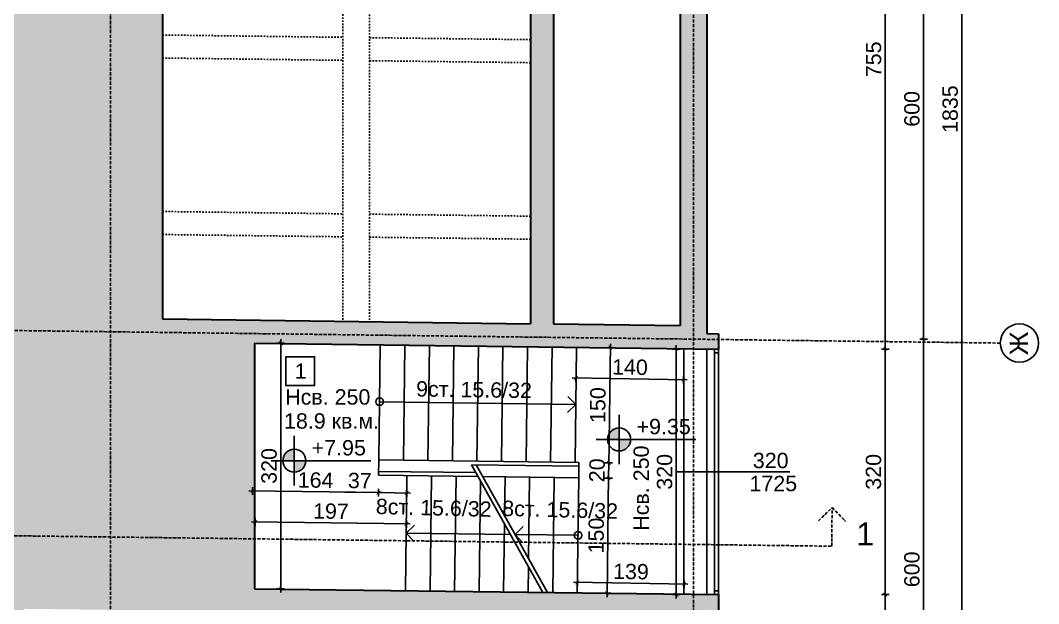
# Model space of a CAD drawing. Header units: inches. Extents: x -72385 to 39588, y -6525 to 66685.
# Drawn here: x -34118 to -32790, y 15411 to 16172 of the extents above; entities that cross this region are included whole.
import ezdxf

# ---------------------------------------------------------------- set-up
doc = ezdxf.new("R2010")
doc.units = ezdxf.units.IN
doc.header["$MEASUREMENT"] = 0
doc.linetypes.add('DashDot', pattern=[0.6, 0.4, -0.1, 0, -0.1])
doc.linetypes.add('Hidden', pattern=[0.4, 0.2, -0.2])
for name, color, linetype, lineweight in [('Изгледни линии', 253, 'Continuous', 25), ('Линия на разрез', 252, 'DashDot', 25), ('Надписи Hсв', 252, 'Continuous', 25), ('Надписи коти външни', 252, 'Continuous', 25), ('Надписи коти вътрешни', 252, 'Continuous', 25), ('Надписи нива', 252, 'Continuous', 25), ('Надписи номера на пом.', 252, 'Continuous', 25), ('Надписи Оси', 252, 'Continuous', 25), ('Надписи площ', 252, 'Continuous', 25), ('Надписи прозорци', 252, 'Continuous', 25), ('Оси', 252, 'DashDot', 25), ('Прозорци', 251, 'Continuous', 25), ('Пунктир', 253, 'Hidden', 25), ('Разрезни линии', 7, 'Continuous', 35), ('Щрих стени', 254, 'Continuous', 25)]:
    doc.layers.add(name, color=color, linetype=linetype, lineweight=lineweight)
doc.styles.add('Arial Regular', font='arial.ttf')
doc.styles.get("Standard").update_dxf_attribs({"font": 'arial.ttf'})
doc.dimstyles.new('Annotative', dxfattribs={"dimscale": 0, "dimtxt": 20, "dimasz": 5, "dimexe": 5, "dimexo": 5, "dimgap": 5, "dimtad": 1, "dimdec": 0, "dimzin": 0, "dimdsep": 46, "dimtxsty": 'Standard', "dimblk": 'ARCHTICK', "dimcen": 5, "dimdle": 5, "dimadec": 0, "dimazin": 0, "dimtfac": 1, "dimtdec": 0, "dimtofl": 0, "dimtmove": 0, "dimatfit": 3, "dimldrblk": 'ARCHTICK', "dimfxl": 5, "dimfxlon": 1, "dimtolj": 1, "dimtzin": 0, "dimarcsym": 1})

# ---------------------------------------------------------------- blocks, each defined once
blk = doc.blocks.new('_ArchTick')
at = {"color": 0, "linetype": 'ByBlock', "const_width": 0.15}
blk.add_lwpolyline([(-0.5, -0.5), (0.5, 0.5)], dxfattribs=at)
blk = doc.blocks.new('*D3570')
at = {"layer": 'Defpoints', "color": 0, "ltscale": 50, "transparency": 16777216}
for p in [(-33252.1, 15436.8), (-33391.4, 15425.5), (-33252.3, 15423.2)]:
    blk.add_point(p, dxfattribs=at)
at = {"layer": 'Надписи коти вътрешни', "color": 0, "lineweight": -2, "ltscale": 50, "transparency": 16777216}
for p, q in [((-33391.3, 15434.2), (-33391.1, 15444.2)), ((-33252.2, 15431.8), (-33252, 15441.8)), ((-33396.2, 15439.3), (-33247.1, 15436.7))]:
    blk.add_line(p, q, dxfattribs=at)
at = {"layer": 'Надписи коти вътрешни', "color": 0, "lineweight": -2, "ltscale": 50, "transparency": 16777216, "xscale": 5, "yscale": 5, "zscale": 5}
for p, rotation in [((-33391.2, 15439.2), 179.0346488675228), ((-33252.1, 15436.8), 359.0346488675228)]:
    blk.add_blockref('_ArchTick', p, dxfattribs=dict(at, rotation=rotation))
at = {"layer": 'Надписи коти вътрешни', "color": 0, "ltscale": 50, "transparency": 16777216, "insert": (-33321.4, 15453.2), "char_height": 20, "attachment_point": 5, "rotation": 359.0346}
blk.add_mtext('\\A1;139', dxfattribs=at)
blk = doc.blocks.new('*D3571')
at = {"layer": 'Defpoints', "color": 0, "ltscale": 50, "transparency": 16777216}
for p in [(-33392.3, 15745.6), (-33252.3, 15743.2), (-33253, 15703.2)]:
    blk.add_point(p, dxfattribs=at)
at = {"layer": 'Надписи коти вътрешни', "color": 0, "lineweight": -2, "ltscale": 50, "transparency": 16777216}
for p, q in [((-33392.9, 15710.6), (-33393.1, 15700.6)), ((-33252.9, 15708.2), (-33253.1, 15698.2)), ((-33398, 15705.7), (-33248, 15703.2))]:
    blk.add_line(p, q, dxfattribs=at)
at = {"layer": 'Надписи коти вътрешни', "color": 0, "lineweight": -2, "ltscale": 50, "transparency": 16777216, "xscale": 5, "yscale": 5, "zscale": 5}
for p, rotation in [((-33393, 15705.6), 179.036209973822), ((-33253, 15703.2), 359.036209973822)]:
    blk.add_blockref('_ArchTick', p, dxfattribs=dict(at, rotation=rotation))
at = {"layer": 'Надписи коти вътрешни', "color": 0, "ltscale": 50, "transparency": 16777216, "insert": (-33322.7, 15719.6), "char_height": 20, "attachment_point": 5, "rotation": 359.0362}
blk.add_mtext('\\A1;140', dxfattribs=at)
blk = doc.blocks.new('*D3572')
at = {"layer": 'Defpoints', "color": 0, "ltscale": 50, "transparency": 16777216}
for p in [(-33252.3, 15743.2), (-33262.3, 15423.2), (-33252.3, 15423.2)]:
    blk.add_point(p, dxfattribs=at)
at = {"layer": 'Надписи коти вътрешни', "color": 0, "lineweight": -2, "ltscale": 50, "transparency": 16777216}
for p, q in [((-33262.3, 15748.2), (-33262.3, 15418.2)), ((-33257.3, 15743.2), (-33267.3, 15743.2)), ((-33257.3, 15423.2), (-33267.3, 15423.2))]:
    blk.add_line(p, q, dxfattribs=at)
at = {"layer": 'Надписи коти вътрешни', "color": 0, "lineweight": -2, "ltscale": 50, "transparency": 16777216, "xscale": 5, "yscale": 5, "zscale": 5}
for p, rotation in [((-33262.3, 15743.2), 90), ((-33262.3, 15423.2), 270)]:
    blk.add_blockref('_ArchTick', p, dxfattribs=dict(at, rotation=rotation))
at = {"layer": 'Надписи коти вътрешни', "color": 0, "ltscale": 50, "transparency": 16777216, "insert": (-33277.5, 15583.2), "char_height": 20, "attachment_point": 5, "rotation": 90}
blk.add_mtext('\\A1;320', dxfattribs=at)
blk = doc.blocks.new('*D5396')
at = {"layer": 'Defpoints', "color": 0, "ltscale": 50, "transparency": 16777216}
for p in [(-33389.5, 15575.5), (-33391.4, 15425.5), (-33352.5, 15425)]:
    blk.add_point(p, dxfattribs=at)
at = {"layer": 'Надписи коти вътрешни', "color": 0, "lineweight": -2, "ltscale": 50, "transparency": 16777216}
for p, q in [((-33355.6, 15575.1), (-33345.6, 15575)), ((-33350.5, 15580), (-33352.5, 15420)), ((-33357.5, 15425.1), (-33347.5, 15425))]:
    blk.add_line(p, q, dxfattribs=at)
at = {"layer": 'Надписи коти вътрешни', "color": 0, "lineweight": -2, "ltscale": 50, "transparency": 16777216, "xscale": 5, "yscale": 5, "zscale": 5}
for p, rotation in [((-33350.6, 15575), 89.270628652551), ((-33352.5, 15425), 269.270628652551)]:
    blk.add_blockref('_ArchTick', p, dxfattribs=dict(at, rotation=rotation))
at = {"layer": 'Надписи коти вътрешни', "color": 0, "ltscale": 50, "transparency": 16777216, "insert": (-33366.7, 15500.2), "char_height": 20, "attachment_point": 5, "rotation": 89.2706}
blk.add_mtext('\\A1;150', dxfattribs=at)
blk = doc.blocks.new('*D3573')
at = {"layer": 'Defpoints', "color": 0, "ltscale": 50, "transparency": 16777216}
for p in [(-33392.3, 15745.6), (-33348.4, 15745), (-33394.2, 15595.6)]:
    blk.add_point(p, dxfattribs=at)
at = {"layer": 'Надписи коти вътрешни', "color": 0, "lineweight": -2, "ltscale": 50, "transparency": 16777216}
for p, q in [((-33350.4, 15590), (-33348.3, 15750)), ((-33353.4, 15745.1), (-33343.4, 15745)), ((-33355.3, 15595.1), (-33345.3, 15595))]:
    blk.add_line(p, q, dxfattribs=at)
at = {"layer": 'Надписи коти вътрешни', "color": 0, "lineweight": -2, "ltscale": 50, "transparency": 16777216, "xscale": 5, "yscale": 5, "zscale": 5}
for p, rotation in [((-33348.4, 15745), 89.270628652552), ((-33350.3, 15595), 269.270628652552)]:
    blk.add_blockref('_ArchTick', p, dxfattribs=dict(at, rotation=rotation))
at = {"layer": 'Надписи коти вътрешни', "color": 0, "ltscale": 50, "transparency": 16777216, "insert": (-33364.6, 15670.2), "char_height": 20, "attachment_point": 5, "rotation": 89.2706}
blk.add_mtext('\\A1;150', dxfattribs=at)
blk = doc.blocks.new('*D3574')
at = {"layer": 'Defpoints', "color": 0, "ltscale": 50, "transparency": 16777216}
for p in [(-33389.2, 15595.5), (-33389.5, 15575.5), (-33350.6, 15575)]:
    blk.add_point(p, dxfattribs=at)
at = {"layer": 'Надписи коти вътрешни', "color": 0, "lineweight": -2, "ltscale": 50, "transparency": 16777216}
for p, q in [((-33355.3, 15595.1), (-33345.3, 15595)), ((-33350.2, 15600), (-33350.6, 15570)), ((-33355.6, 15575.1), (-33345.6, 15575))]:
    blk.add_line(p, q, dxfattribs=at)
at = {"layer": 'Надписи коти вътрешни', "color": 0, "lineweight": -2, "ltscale": 50, "transparency": 16777216, "xscale": 5, "yscale": 5, "zscale": 5}
for p, rotation in [((-33350.3, 15595), 89.27062865252148), ((-33350.6, 15575), 269.2706286525215)]:
    blk.add_blockref('_ArchTick', p, dxfattribs=dict(at, rotation=rotation))
at = {"layer": 'Надписи коти вътрешни', "color": 0, "ltscale": 50, "transparency": 16777216, "insert": (-33365.6, 15585.2), "char_height": 20, "attachment_point": 5, "rotation": 89.2706}
blk.add_mtext('\\A1;20', dxfattribs=at)
blk = doc.blocks.new('*D3575')
at = {"layer": 'Defpoints', "color": 0, "ltscale": 50, "transparency": 16777216}
for p in [(-33812.3, 15750.9), (-33778, 15750.9), (-33812.3, 15430.9)]:
    blk.add_point(p, dxfattribs=at)
at = {"layer": 'Надписи коти вътрешни', "color": 0, "lineweight": -2, "ltscale": 50, "transparency": 16777216}
for p, q in [((-33783, 15750.9), (-33773, 15750.9)), ((-33778, 15425.9), (-33778, 15755.9)), ((-33783, 15430.9), (-33773, 15430.9))]:
    blk.add_line(p, q, dxfattribs=at)
at = {"layer": 'Надписи коти вътрешни', "color": 0, "lineweight": -2, "ltscale": 50, "transparency": 16777216, "xscale": 5, "yscale": 5, "zscale": 5}
for p, rotation in [((-33778, 15750.9), 90), ((-33778, 15430.9), 270)]:
    blk.add_blockref('_ArchTick', p, dxfattribs=dict(at, rotation=rotation))
at = {"layer": 'Надписи коти вътрешни', "color": 0, "ltscale": 50, "transparency": 16777216, "insert": (-33793.2, 15590.9), "char_height": 20, "attachment_point": 5, "rotation": 90}
blk.add_mtext('\\A1;320', dxfattribs=at)
blk = doc.blocks.new('*D3948')
at = {"layer": 'Defpoints', "color": 0, "ltscale": 50, "transparency": 16777216}
for p in [(-33650.5, 15578.8), (-33613.5, 15578.4), (-33650.8, 15556.1)]:
    blk.add_point(p, dxfattribs=at)
at = {"layer": 'Надписи коти вътрешни', "color": 0, "lineweight": -2, "ltscale": 50, "transparency": 16777216}
for p, q in [((-33650.7, 15561.1), (-33650.8, 15551.1)), ((-33650.8, 15556.1), (-33694.4, 15556.7)), ((-33608.8, 15555.6), (-33650.8, 15556.1)), ((-33613.7, 15560.7), (-33613.8, 15550.7))]:
    blk.add_line(p, q, dxfattribs=at)
at = {"layer": 'Надписи коти вътрешни', "color": 0, "lineweight": -2, "ltscale": 50, "transparency": 16777216, "xscale": 5, "yscale": 5, "zscale": 5}
for p, rotation in [((-33650.8, 15556.1), 179.2706286525415), ((-33613.8, 15555.7), 359.2706286525415)]:
    blk.add_blockref('_ArchTick', p, dxfattribs=dict(at, rotation=rotation))
at = {"layer": 'Надписи коти вътрешни', "color": 0, "ltscale": 50, "transparency": 16777216, "insert": (-33674.9, 15571.7), "char_height": 20, "attachment_point": 5, "rotation": 359.2706}
blk.add_mtext('\\A1;37', dxfattribs=at)
blk = doc.blocks.new('*D3949')
at = {"layer": 'Defpoints', "color": 0, "ltscale": 50, "transparency": 16777216}
for p in [(-33812.3, 15750.9), (-33648.3, 15748.8), (-33814.8, 15558.2)]:
    blk.add_point(p, dxfattribs=at)
at = {"layer": 'Надписи коти вътрешни', "color": 0, "lineweight": -2, "ltscale": 50, "transparency": 16777216}
for p, q in [((-33814.7, 15563.2), (-33814.9, 15553.2)), ((-33650.7, 15561.1), (-33650.8, 15551.1)), ((-33645.8, 15556.1), (-33819.8, 15558.3))]:
    blk.add_line(p, q, dxfattribs=at)
at = {"layer": 'Надписи коти вътрешни', "color": 0, "lineweight": -2, "ltscale": 50, "transparency": 16777216, "xscale": 5, "yscale": 5, "zscale": 5}
for p, rotation in [((-33814.8, 15558.2), 179.27062324906), ((-33650.8, 15556.1), 359.27062324906)]:
    blk.add_blockref('_ArchTick', p, dxfattribs=dict(at, rotation=rotation))
at = {"layer": 'Надписи коти вътрешни', "color": 0, "ltscale": 50, "transparency": 16777216, "insert": (-33732.6, 15572.4), "char_height": 20, "attachment_point": 5, "rotation": 359.2706}
blk.add_mtext('\\A1;164', dxfattribs=at)
blk = doc.blocks.new('*D3950')
at = {"layer": 'Defpoints', "color": 0, "ltscale": 50, "transparency": 16777216}
for p in [(-33811.2, 15517.8), (-33812.3, 15430.9), (-33615.4, 15428.4)]:
    blk.add_point(p, dxfattribs=at)
at = {"layer": 'Надписи коти вътрешни', "color": 0, "lineweight": -2, "ltscale": 50, "transparency": 16777216}
for p, q in [((-33811.3, 15512.8), (-33811.2, 15522.8)), ((-33609.3, 15515.3), (-33816.2, 15517.9)), ((-33614.3, 15510.3), (-33614.2, 15520.3))]:
    blk.add_line(p, q, dxfattribs=at)
at = {"layer": 'Надписи коти вътрешни', "color": 0, "lineweight": -2, "ltscale": 50, "transparency": 16777216, "xscale": 5, "yscale": 5, "zscale": 5}
for p, rotation in [((-33811.2, 15517.8), 179.2706241523081), ((-33614.3, 15515.3), 359.2706241523081)]:
    blk.add_blockref('_ArchTick', p, dxfattribs=dict(at, rotation=rotation))
at = {"layer": 'Надписи коти вътрешни', "color": 0, "ltscale": 50, "transparency": 16777216, "insert": (-33712.6, 15531.8), "char_height": 20, "attachment_point": 5, "rotation": 359.2706}
blk.add_mtext('\\A1;197', dxfattribs=at)
blk = doc.blocks.new('*D6875')
at = {"layer": 'Defpoints', "color": 0, "ltscale": 50, "transparency": 16777216}
for p in [(-33222.3, 15423.2), (-32989.8, 15423.2), (-33222.3, 15138.4)]:
    blk.add_point(p, dxfattribs=at)
at = {"layer": 'Надписи коти външни', "color": 0, "lineweight": -2, "ltscale": 50, "transparency": 16777216}
for p, q in [((-32994.8, 15423.2), (-32984.8, 15423.2)), ((-32989.8, 15133.4), (-32989.8, 15428.2)), ((-32994.8, 15138.4), (-32984.8, 15138.4))]:
    blk.add_line(p, q, dxfattribs=at)
at = {"layer": 'Надписи коти външни', "color": 0, "lineweight": -2, "ltscale": 50, "transparency": 16777216, "xscale": 5, "yscale": 5, "zscale": 5}
for p, rotation in [((-32989.8, 15423.2), 90), ((-32989.8, 15138.4), 270)]:
    blk.add_blockref('_ArchTick', p, dxfattribs=dict(at, rotation=rotation))
at = {"layer": 'Надписи коти външни', "color": 0, "ltscale": 50, "transparency": 16777216, "insert": (-33005, 15280.8), "char_height": 20, "attachment_point": 5, "rotation": 90}
blk.add_mtext('\\A1;285', dxfattribs=at)
blk = doc.blocks.new('*D6876')
at = {"layer": 'Defpoints', "color": 0, "ltscale": 50, "transparency": 16777216}
for p in [(-33222.3, 15743.2), (-32989.8, 15743.2), (-33222.3, 15423.2)]:
    blk.add_point(p, dxfattribs=at)
at = {"layer": 'Надписи коти външни', "color": 0, "lineweight": -2, "ltscale": 50, "transparency": 16777216}
for p, q in [((-32989.8, 15418.2), (-32989.8, 15748.2)), ((-32994.8, 15743.2), (-32984.8, 15743.2)), ((-32994.8, 15423.2), (-32984.8, 15423.2))]:
    blk.add_line(p, q, dxfattribs=at)
at = {"layer": 'Надписи коти външни', "color": 0, "lineweight": -2, "ltscale": 50, "transparency": 16777216, "xscale": 5, "yscale": 5, "zscale": 5}
for p, rotation in [((-32989.8, 15743.2), 90), ((-32989.8, 15423.2), 270)]:
    blk.add_blockref('_ArchTick', p, dxfattribs=dict(at, rotation=rotation))
at = {"layer": 'Надписи коти външни', "color": 0, "ltscale": 50, "transparency": 16777216, "insert": (-33005.1, 15583.2), "char_height": 20, "attachment_point": 5, "rotation": 90}
blk.add_mtext('\\A1;320', dxfattribs=at)
blk = doc.blocks.new('*D6877')
at = {"layer": 'Defpoints', "color": 0, "ltscale": 50, "transparency": 16777216}
for p in [(-33222.3, 16498.5), (-32989.8, 16498.5), (-33222.3, 15743.2)]:
    blk.add_point(p, dxfattribs=at)
at = {"layer": 'Надписи коти външни', "color": 0, "lineweight": -2, "ltscale": 50, "transparency": 16777216}
for p, q in [((-32994.8, 16498.5), (-32984.8, 16498.5)), ((-32989.8, 15738.2), (-32989.8, 16503.5)), ((-32994.8, 15743.2), (-32984.8, 15743.2))]:
    blk.add_line(p, q, dxfattribs=at)
at = {"layer": 'Надписи коти външни', "color": 0, "lineweight": -2, "ltscale": 50, "transparency": 16777216, "xscale": 5, "yscale": 5, "zscale": 5}
for p, rotation in [((-32989.8, 16498.5), 90), ((-32989.8, 15743.2), 270)]:
    blk.add_blockref('_ArchTick', p, dxfattribs=dict(at, rotation=rotation))
at = {"layer": 'Надписи коти външни', "color": 0, "ltscale": 50, "transparency": 16777216, "insert": (-33005, 16120.8), "char_height": 20, "attachment_point": 5, "rotation": 90}
blk.add_mtext('\\A1;755', dxfattribs=at)
blk = doc.blocks.new('*D6880')
at = {"layer": 'Defpoints', "color": 0, "ltscale": 50, "transparency": 16777216}
for p in [(-33222.3, 16973.5), (-33222.3, 15138.4), (-32889.8, 15138.4)]:
    blk.add_point(p, dxfattribs=at)
at = {"layer": 'Надписи коти външни', "color": 0, "lineweight": -2, "ltscale": 50, "transparency": 16777216}
for p, q in [((-32894.8, 16973.5), (-32884.8, 16973.5)), ((-32889.8, 16978.5), (-32889.8, 15133.4)), ((-32894.8, 15138.4), (-32884.8, 15138.4))]:
    blk.add_line(p, q, dxfattribs=at)
at = {"layer": 'Надписи коти външни', "color": 0, "lineweight": -2, "ltscale": 50, "transparency": 16777216, "xscale": 5, "yscale": 5, "zscale": 5}
for p, rotation in [((-32889.8, 16973.5), 90), ((-32889.8, 15138.4), 270)]:
    blk.add_blockref('_ArchTick', p, dxfattribs=dict(at, rotation=rotation))
at = {"layer": 'Надписи коти външни', "color": 0, "ltscale": 50, "transparency": 16777216, "insert": (-32905.1, 16055.9), "char_height": 20, "attachment_point": 5, "rotation": 90}
blk.add_mtext('\\A1;1835', dxfattribs=at)
blk = doc.blocks.new('*D6881')
at = {"layer": 'Defpoints', "color": 0, "ltscale": 50, "transparency": 16777216}
for p in [(-33239.8, 15756.1), (-32939.8, 15756.1), (-33239.8, 15156.1)]:
    blk.add_point(p, dxfattribs=at)
at = {"layer": 'Надписи коти външни', "color": 0, "lineweight": -2, "ltscale": 50, "transparency": 16777216}
for p, q in [((-32939.8, 15151.1), (-32939.8, 15761.1)), ((-32944.8, 15756.1), (-32934.8, 15756.1)), ((-32944.8, 15156.1), (-32934.8, 15156.1))]:
    blk.add_line(p, q, dxfattribs=at)
at = {"layer": 'Надписи коти външни', "color": 0, "lineweight": -2, "ltscale": 50, "transparency": 16777216, "xscale": 5, "yscale": 5, "zscale": 5}
for p, rotation in [((-32939.8, 15756.1), 90), ((-32939.8, 15156.1), 270)]:
    blk.add_blockref('_ArchTick', p, dxfattribs=dict(at, rotation=rotation))
at = {"layer": 'Надписи коти външни', "color": 0, "ltscale": 50, "transparency": 16777216, "insert": (-32955, 15456.1), "char_height": 20, "attachment_point": 5, "rotation": 90}
blk.add_mtext('\\A1;600', dxfattribs=at)
blk = doc.blocks.new('*D6882')
at = {"layer": 'Defpoints', "color": 0, "ltscale": 50, "transparency": 16777216}
for p in [(-33239.8, 16356.2), (-32939.8, 16356.2), (-33239.8, 15756.1)]:
    blk.add_point(p, dxfattribs=at)
at = {"layer": 'Надписи коти външни', "color": 0, "lineweight": -2, "ltscale": 50, "transparency": 16777216}
for p, q in [((-32939.8, 15751.1), (-32939.8, 16361.2)), ((-32944.8, 16356.2), (-32934.8, 16356.2)), ((-32944.8, 15756.1), (-32934.8, 15756.1))]:
    blk.add_line(p, q, dxfattribs=at)
at = {"layer": 'Надписи коти външни', "color": 0, "lineweight": -2, "ltscale": 50, "transparency": 16777216, "xscale": 5, "yscale": 5, "zscale": 5}
for p, rotation in [((-32939.8, 16356.2), 90), ((-32939.8, 15756.1), 270)]:
    blk.add_blockref('_ArchTick', p, dxfattribs=dict(at, rotation=rotation))
at = {"layer": 'Надписи коти външни', "color": 0, "ltscale": 50, "transparency": 16777216, "insert": (-32955, 16056.2), "char_height": 20, "attachment_point": 5, "rotation": 90}
blk.add_mtext('\\A1;600', dxfattribs=at)

msp = doc.modelspace()

# ---------------------------------------------------------------- hatches: boundary and pattern name
at = {"layer": 'Надписи нива', "ltscale": 50}
h = msp.add_hatch(color=256, dxfattribs=at)
h.dxf.hatch_style = 1
h.paths.add_polyline_path([(-33336.8, 15610.4, 0.414214), (-33321.8, 15625.4), (-33336.8, 15625.4)])
h.paths.add_polyline_path([(-33336.8, 15625.4), (-33336.8, 15640.4, 0.414214), (-33351.8, 15625.4)])
h = msp.add_hatch(color=256, dxfattribs=at)
h.dxf.hatch_style = 1
h.paths.add_polyline_path([(-33760.4, 15582.7, 0.414214), (-33745.4, 15597.7), (-33760.4, 15597.7)])
h.paths.add_polyline_path([(-33760.4, 15597.7), (-33760.4, 15612.7, 0.414214), (-33775.4, 15597.7)])
at = {"layer": 'Щрих стени', "ltscale": 10}
h = msp.add_hatch(color=256, dxfattribs=at)
h.dxf.hatch_style = 1
h.paths.add_polyline_path([(-33812.3, 15750.9), (-33207.3, 15743.2), (-33207.3, 15763.2), (-33222.3, 15763.4), (-33222.3, 16498.5), (-33257.3, 16498.9), (-33257.3, 15773.9), (-33422.3, 15776), (-33422.3, 16781), (-33662.3, 16784.1), (-33662.3, 16944.1), (-33257.3, 16939), (-33257.3, 16638.9), (-33222.3, 16638.5), (-33222.3, 16973.5), (-33717.3, 16979.8), (-33717.3, 16964.8), (-33742.3, 16965.1), (-33742.3, 16945.1), (-33692.3, 16944.5), (-33692.3, 16784.5), (-33932.3, 16787.5), (-33932.3, 16947.5), (-33882.3, 16946.9), (-33882.3, 16966.9), (-33907.3, 16967.2), (-33907.3, 16982.2), (-34142.3, 16985.2), (-34142.3, 16407.9), (-34144.8, 16382.7), (-34704.8, 16389.8), (-34704.8, 16414.8), (-34724.8, 16415.1), (-34724.8, 16922.6), (-34707.3, 16922.4), (-34707.3, 16992.4), (-34742.3, 16992.9), (-34742.3, 16922.9), (-34739.8, 16922.8), (-34739.8, 16415.3), (-34744.8, 16415.3), (-34769.8, 16415.7), (-34769.8, 16390.7), (-34842.3, 16391.6), (-34842.3, 16361.6), (-34744.8, 16360.3), (-34744.8, 16335.3), (-34704.8, 16334.8), (-34704.8, 16359.8), (-34144.8, 16352.7), (-34144.8, 16328), (-34142.3, 16327.9), (-34142.3, 16192.7), (-34842.3, 16201.6), (-34842.7, 16171.6), (-34739.8, 16170.3), (-34739.8, 15815.2), (-34744.8, 15815.3), (-34744.8, 15770.3), (-34769.8, 15770.6), (-34769.8, 15735.6), (-34744.8, 15735.3), (-34739.8, 15735.2), (-34739.8, 15227.7), (-34742.3, 15157.7), (-34707.3, 15157.3), (-34707.3, 15227.3), (-34709.8, 15227.3), (-34709.8, 15734.8), (-34704.8, 15734.8), (-34704.8, 15814.8), (-34709.8, 15814.9), (-34709.8, 16169.9), (-34142.3, 16162.7), (-34142.3, 16105.2), (-34197.3, 16105.9), (-34197.3, 16025.8), (-34142.3, 16025.1), (-34142.3, 15807.6), (-34144.8, 15727.7), (-34142.3, 15727.6), (-34142.3, 15150.1), (-34107.3, 15149.6), (-34107.3, 15219.6), (-34112.3, 15219.7), (-34112.3, 15404.7), (-33842.3, 15401.3), (-33842.3, 15181.3), (-33842.3, 15146.3), (-33807.3, 15145.8), (-33807.3, 15180.8), (-33812.3, 15180.9), (-33812.3, 15400.9), (-33337.3, 15394.8), (-33337.3, 15379.8), (-33257.3, 15378.8), (-33257.3, 15173.8), (-33542.3, 15177.4), (-33542.3, 15142.4), (-33222.3, 15138.4), (-33222.3, 15403.4), (-33207.3, 15403.2), (-33207.3, 15423.2), (-33812.3, 15430.9)])
h.paths.add_polyline_path([(-33932.3, 15782.5), (-33932.3, 16757.5), (-33452.3, 16751.4), (-33452.3, 15776.3)], flags=16)
h.paths.add_polyline_path([(-33724.8, 16339.9), (-33724.8, 16384.9), (-33634.8, 16383.7), (-33634.8, 16338.7)], flags=0)
h.paths.add_polyline_path([(-34407.3, 16988.6), (-34442.3, 16989), (-34442.3, 16954), (-34407.3, 16953.6)], flags=17)
h.paths.add_polyline_path([(-34407.3, 15188.5), (-34442.3, 15188.9), (-34442.3, 15153.9), (-34407.3, 15153.4)], flags=17)

# ---------------------------------------------------------------- linework, layer by layer
at = {"layer": 'Изгледни линии', "ltscale": 50}
for p, q in [((-33650.2, 15598.8), (-33648.3, 15748.8)), ((-33618.2, 15598.4), (-33616.3, 15748.4)), ((-33586.2, 15598), (-33584.3, 15748)), ((-33554.2, 15597.6), (-33552.3, 15747.6)), ((-33522.2, 15597.2), (-33520.3, 15747.2)), ((-33490.2, 15596.8), (-33488.3, 15746.8)), ((-33458.2, 15596.4), (-33456.3, 15746.4)), ((-33426.2, 15596), (-33424.3, 15746)), ((-33394.2, 15595.6), (-33392.3, 15745.6)), ((-33252.3, 15743.2), (-33252.3, 15423.2)), ((-33222.3, 15743.2), (-33222.3, 15423.2)), ((-33650.5, 15578.8), (-33650.2, 15598.8)), ((-33650.2, 15598.8), (-33389.2, 15595.5)), ((-33529.2, 15592.3), (-33389.3, 15590.5)), ((-33436.1, 15426.1), (-33529.2, 15592.3)), ((-33430.3, 15426), (-33523.4, 15592.2)), ((-33389.5, 15575.5), (-33389.2, 15595.5)), ((-33650.5, 15578.8), (-33520.8, 15577.2)), ((-33650.4, 15583.8), (-33523.6, 15582.2)), ((-33615.4, 15428.4), (-33613.5, 15578.4)), ((-33583.4, 15428), (-33581.5, 15578)), ((-33551.4, 15427.6), (-33549.5, 15577.6)), ((-33515, 15577.1), (-33389.5, 15575.5)), ((-33486.1, 15525.7), (-33485.5, 15576.7)), ((-33454.8, 15469.8), (-33453.5, 15576.3)), ((-33423.4, 15425.9), (-33421.5, 15575.9)), ((-33391.4, 15425.5), (-33389.5, 15575.5)), ((-33519.4, 15427.2), (-33517.5, 15571.5)), ((-33487.4, 15426.8), (-33486.3, 15515.7)), ((-33455.4, 15426.4), (-33455, 15459.8))]:
    msp.add_line(p, q, dxfattribs=at)
at = {"layer": 'Линия на разрез', "ltscale": 10}
for p, q in [((-33999.9, 15148.3), (-33999.9, 17115.8)), ((-33077, 15519.2), (-33059.1, 15536.6)), ((-33059.1, 15536.6), (-33041.6, 15518.7))]:
    msp.add_line(p, q, dxfattribs=at)
msp.add_lwpolyline([(-34842.3, 16009.1), (-34314.8, 16002.3), (-34314.8, 15502.3), (-33059.7, 15486.3), (-33059.1, 15536.6)], dxfattribs=at)
at = {"layer": 'Надписи нива', "ltscale": 50}
for p, q in [((-33393.3, 15670.8), (-33403.7, 15681.6)), ((-33649.2, 15674.6), (-33393.3, 15670.8)), ((-33393.3, 15670.8), (-33404, 15660.4)), ((-33336.8, 15657.7), (-33336.8, 15593.2)), ((-33760.4, 15630.1), (-33760.4, 15565.5)), ((-33366.8, 15625.4), (-33236.8, 15625.4)), ((-33790.4, 15597.7), (-33660.4, 15597.7)), ((-33614.4, 15503.4), (-33603.7, 15513.9)), ((-33472.6, 15501.6), (-33461.9, 15512.1)), ((-33478.4, 15501.7), (-33614.4, 15503.4)), ((-33614.4, 15503.4), (-33604, 15492.6)), ((-33390.4, 15500.5), (-33472.6, 15501.6)), ((-33472.6, 15501.6), (-33462.2, 15490.8))]:
    msp.add_line(p, q, dxfattribs=at)
for centre, radius in [((-33649.2, 15674.6), 5), ((-33336.8, 15625.4), 15), ((-33760.4, 15597.7), 15), ((-33390.4, 15500.5), 5)]:
    msp.add_circle(centre, radius, dxfattribs=at)
at = {"layer": 'Надписи номера на пом.', "ltscale": 50}
msp.add_lwpolyline([(-33771.5, 15733.2), (-33771.5, 15695.7), (-33734, 15695.7), (-33734, 15733.2)], close=True, dxfattribs=at)
at = {"layer": 'Надписи Оси', "ltscale": 50}
msp.add_circle((-32814.8, 15751), 25, dxfattribs=at)
at = {"layer": 'Надписи прозорци', "ltscale": 50}
msp.add_line((-33262.3, 15583.2), (-33114.2, 15583.4), dxfattribs=at)
at = {"layer": 'Оси', "ltscale": 10}
msp.add_line((-33239.8, 17356.3), (-33239.8, 14756.1), dxfattribs=at)
msp.add_lwpolyline([(-32839.8, 15751), (-34842.3, 15776.5)], dxfattribs=at)
at = {"layer": 'Прозорци', "ltscale": 50}
for p, q in [((-33212.3, 15743.2), (-33212.3, 15423.2)), ((-33207.3, 15743.2), (-33207.3, 15423.2))]:
    msp.add_line(p, q, dxfattribs=at)
for points in [[(-33212.3, 15738.2), (-33207.3, 15738.2), (-33207.3, 15743.2), (-33212.3, 15743.2), (-33212.3, 15738.2)], [(-33212.3, 15423.3), (-33207.3, 15423.3), (-33207.3, 15428.3), (-33212.3, 15428.3), (-33212.3, 15423.3)]]:
    msp.add_lwpolyline(points, dxfattribs=at)
at = {"layer": 'Пунктир', "ltscale": 10}
for p, q in [((-33697.3, 16339.5), (-33697.3, 15779.5)), ((-33662.3, 16339.1), (-33662.3, 15779)), ((-33932.3, 16152.5), (-33697.3, 16149.5)), ((-33662.3, 16149), (-33452.3, 16146.4)), ((-33932.3, 16122.5), (-33697.3, 16119.5)), ((-33662.3, 16119), (-33452.3, 16116.4)), ((-33932.3, 15922.5), (-33697.3, 15919.5)), ((-33662.3, 15919), (-33452.3, 15916.4)), ((-33932.3, 15892.5), (-33697.3, 15889.5)), ((-33662.3, 15889), (-33452.3, 15886.4))]:
    msp.add_line(p, q, dxfattribs=at)
at = {"layer": 'Разрезни линии', "ltscale": 50}
for p, q in [((-33422.3, 16781), (-33422.3, 15776)), ((-33932.3, 16757.5), (-33932.3, 15782.5)), ((-33452.3, 16751.4), (-33452.3, 15776.3)), ((-33257.3, 16498.9), (-33257.3, 15773.9)), ((-33222.3, 16498.5), (-33222.3, 15763.4)), ((-33932.3, 15782.5), (-33452.3, 15776.3)), ((-33422.3, 15776), (-33257.3, 15773.9)), ((-33222.3, 15763.4), (-33207.3, 15763.2)), ((-33207.3, 15763.2), (-33207.3, 15743.2)), ((-33812.3, 15750.9), (-33812.3, 15430.9)), ((-33812.3, 15750.9), (-33207.3, 15743.2)), ((-33812.3, 15430.9), (-33207.3, 15423.2)), ((-33207.3, 15423.2), (-33207.3, 15403.2))]:
    msp.add_line(p, q, dxfattribs=at)

# ---------------------------------------------------------------- texts
at = {"layer": 'Линия на разрез', "ltscale": 10, "insert": (-33027.7, 15517.3), "char_height": 30, "width": 270.734, "attachment_point": 1, "style": 'Arial Regular'}
msp.add_mtext('1', dxfattribs=at)
at = {"layer": 'Надписи Hсв', "ltscale": 100, "insert": (-33772.3, 15690.8), "char_height": 20, "width": 180.489, "attachment_point": 1, "style": 'Arial Regular'}
msp.add_mtext('\\pxt8;Hсв. 250', dxfattribs=at)
at = {"layer": 'Надписи Hсв', "ltscale": 100, "insert": (-33318.1, 15506.4), "char_height": 20, "width": 180.489, "attachment_point": 1, "rotation": 90, "style": 'Arial Regular'}
msp.add_mtext('\\pxt8;Hсв. 250', dxfattribs=at)
at = {"layer": 'Надписи нива', "ltscale": 100, "char_height": 20, "width": 180.489, "attachment_point": 1, "style": 'Arial Regular'}
for s, insert, rotation in [('9ст. 15.6/32', (-33601.4, 15701.4), 359.1631), ('8ст. 15.6/32', (-33653.8, 15548.3), 358.5413), ('8ст. 15.6/32', (-33489, 15545.8), 358.5413)]:
    msp.add_mtext(s, dxfattribs=dict(at, insert=insert, rotation=rotation))
for s, insert in [('+9.35', (-33314.1, 15652.2)), ('+7.95', (-33737.7, 15624.6))]:
    msp.add_mtext(s, dxfattribs=dict(at, insert=insert))
at = {"layer": 'Надписи номера на пом.', "ltscale": 100, "insert": (-33842.3, 15724.5), "char_height": 20, "width": 180.489, "attachment_point": 1, "style": 'Arial Regular'}
msp.add_mtext('\\pxqc;1', dxfattribs=at)
at = {"layer": 'Надписи Оси', "ltscale": 100, "insert": (-32827.6, 15737), "char_height": 24, "width": 27.213, "attachment_point": 1, "rotation": 90, "style": 'Arial Regular'}
msp.add_mtext('\\pxqc;Ж', dxfattribs=at)
at = {"layer": 'Надписи площ', "ltscale": 100, "insert": (-33773.8, 15659.5), "char_height": 20, "width": 180.489, "attachment_point": 1, "style": 'Arial Regular'}
msp.add_mtext('18.9 кв.м.', dxfattribs=at)
at = {"layer": 'Надписи прозорци', "ltscale": 100, "char_height": 20, "width": 180.489, "attachment_point": 1, "style": 'Arial Regular'}
for s, insert in [('320', (-33162.5, 15608)), ('1725', (-33166.9, 15578))]:
    msp.add_mtext(s, dxfattribs=dict(at, insert=insert))

# ---------------------------------------------------------------- dimensions: what is measured, and where the dimension line sits
at = {"layer": 'Надписи коти външни', "ltscale": 50}
for p1, p2, distance, picture, middle in [((-33222.3, 16973.5), (-33222.3, 15138.4), 332.5, '*D6880', (-32905.1, 16055.9)), ((-33222.3, 15743.2), (-33222.3, 16498.5), -232.5, '*D6877', (-33005, 16120.8)), ((-33239.8, 15756.1), (-33239.8, 16356.2), -300, '*D6882', (-32955, 16056.2)), ((-33239.8, 15156.1), (-33239.8, 15756.1), -300, '*D6881', (-32955, 15456.1)), ((-33222.3, 15423.2), (-33222.3, 15743.2), -232.5, '*D6876', (-33005.1, 15583.2)), ((-33222.3, 15138.4), (-33222.3, 15423.2), -232.5, '*D6875', (-33005, 15280.8))]:
    dim = msp.add_aligned_dim(p1=p1, p2=p2, distance=distance, dimstyle='Annotative', override={"dimscale": 0, "dimtix": 0, "dimtofl": 0, "dimtmove": 0, "dimatfit": 3}, dxfattribs=at)
    dim.commit()
    dim.dimension.update_dxf_attribs({"geometry": picture, "text_midpoint": middle})
at = {"layer": 'Надписи коти вътрешни', "ltscale": 50}
for p1, p2, distance, picture, middle in [((-33648.3, 15748.8), (-33812.3, 15750.9), 192.7, '*D3949', (-33732.6, 15572.4)), ((-33812.3, 15430.9), (-33812.3, 15750.9), -34.3, '*D3575', (-33793.2, 15590.9)), ((-33394.2, 15595.6), (-33392.3, 15745.6), -43.9, '*D3573', (-33364.6, 15670.2)), ((-33392.3, 15745.6), (-33252.3, 15743.2), -40, '*D3571', (-33322.7, 15719.6)), ((-33613.5, 15578.4), (-33650.5, 15578.8), 22.7, '*D3948', (-33674.9, 15571.7)), ((-33389.5, 15575.5), (-33391.4, 15425.5), 38.9, '*D5396', (-33366.7, 15500.2)), ((-33615.4, 15428.4), (-33812.3, 15430.9), -86.9, '*D3950', (-33712.6, 15531.8)), ((-33391.4, 15425.5), (-33252.3, 15423.2), 13.6, '*D3570', (-33321.4, 15453.2))]:
    dim = msp.add_aligned_dim(p1=p1, p2=p2, distance=distance, dimstyle='Annotative', override={"dimscale": 0, "dimtix": 0, "dimtofl": 0, "dimtmove": 0, "dimatfit": 3}, dxfattribs=at)
    dim.commit()
    dim.dimension.update_dxf_attribs({"geometry": picture, "text_midpoint": middle})
dim = msp.add_linear_dim(base=(-33262.3, 15423.2), p1=(-33252.3, 15743.2), p2=(-33252.3, 15423.2), angle=90, dimstyle='Annotative', override={"dimscale": 0, "dimtix": 0, "dimtofl": 0, "dimtmove": 0, "dimatfit": 3}, dxfattribs=at)
dim.commit()
dim.dimension.update_dxf_attribs({"geometry": '*D3572', "text_midpoint": (-33277.5, 15583.2)})
dim = msp.add_linear_dim(base=(-33350.6, 15575), p1=(-33389.2, 15595.5), p2=(-33389.5, 15575.5), angle=269.2706, dimstyle='Annotative', override={"dimscale": 0, "dimtix": 0, "dimtofl": 0, "dimtmove": 0, "dimatfit": 3}, dxfattribs=at)
dim.commit()
dim.dimension.update_dxf_attribs({"geometry": '*D3574', "text_midpoint": (-33350.4, 15585), "dimtype": 129})

doc.saveas('drawing.dxf')
